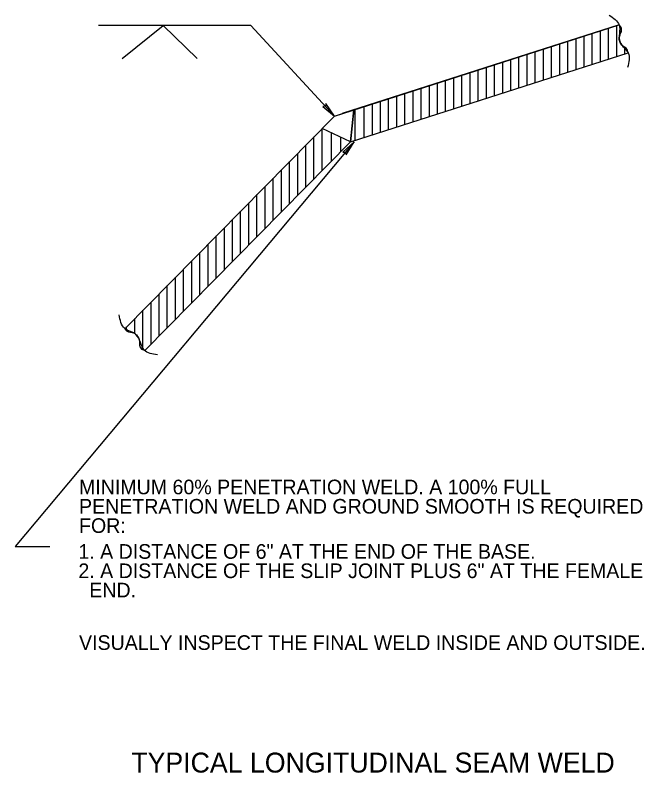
# Model space of a CAD drawing. Extents: x 507305 to 704973, y 495503 to 704964.
# Drawn here: x 507867.5 to 508006.4, y 495718.1 to 495885.6 of the extents above; entities that cross this region are included whole.
import ezdxf

# ---------------------------------------------------------------- set-up
doc = ezdxf.new("R2010")
doc.units = 0
doc.layers.add('1', color=7, linetype='Continuous')

msp = doc.modelspace()

# ---------------------------------------------------------------- linework, layer by layer
at = {"layer": '1'}
for p, q in [((507919.58, 495883.31), (507885.92, 495883.31)), ((507891.15, 495876.03), (507900.25, 495883.31)), ((507900.25, 495883.31), (507907.75, 495876.03)), ((507938.08, 495863.29), (507919.58, 495883.31)), ((507938.08, 495863.29), (508000.97, 495883.46)), ((508000.97, 495883.46), (507939.75, 495863.82)), ((508000.97, 495883.46), (507939.75, 495863.82)), ((507996.85, 495875.3), (507996.85, 495882.14)), ((507998.65, 495875.87), (507998.65, 495882.72)), ((508000.45, 495876.45), (508000.45, 495883.29)), ((507991.45, 495873.57), (507991.45, 495880.41)), ((507993.25, 495874.14), (507993.25, 495880.98)), ((507995.05, 495874.72), (507995.05, 495881.56)), ((507987.85, 495872.41), (507987.85, 495879.25)), ((507989.65, 495872.99), (507989.65, 495879.83)), ((507941.6, 495857.57), (508002.96, 495877.26)), ((507941.6, 495857.57), (508002.96, 495877.26)), ((507941.6, 495857.57), (508002.96, 495877.26)), ((507982.45, 495870.68), (507982.45, 495877.52)), ((507984.25, 495871.26), (507984.25, 495878.1)), ((507986.05, 495871.83), (507986.05, 495878.67)), ((508002.25, 495877.03), (508002.25, 495878.45)), ((507977.05, 495868.95), (507977.05, 495875.79)), ((507978.85, 495869.52), (507978.85, 495876.37)), ((507980.65, 495870.1), (507980.65, 495876.94)), ((507971.65, 495867.21), (507971.65, 495874.06)), ((507973.45, 495867.79), (507973.45, 495874.63)), ((507975.25, 495868.37), (507975.25, 495875.21)), ((507966.25, 495865.48), (507966.25, 495872.32)), ((507968.05, 495866.06), (507968.05, 495872.9)), ((507969.85, 495866.64), (507969.85, 495873.48)), ((507960.85, 495863.75), (507960.85, 495870.59)), ((507962.65, 495864.33), (507962.65, 495871.17)), ((507964.45, 495864.91), (507964.45, 495871.75)), ((507955.45, 495862.02), (507955.45, 495868.86)), ((507957.25, 495862.6), (507957.25, 495869.44)), ((507959.05, 495863.17), (507959.05, 495870.01)), ((507950.05, 495860.29), (507950.05, 495867.13)), ((507951.85, 495860.86), (507951.85, 495867.71)), ((507953.65, 495861.44), (507953.65, 495868.28)), ((507944.65, 495858.55), (507944.65, 495865.4)), ((507946.45, 495859.13), (507946.45, 495865.97)), ((507948.25, 495859.71), (507948.25, 495866.55)), ((507941.6, 495857.57), (507942.34, 495864.65)), ((507942.65, 495857.91), (507942.65, 495864.76)), ((507891.74, 495816.27), (507938.08, 495863.29)), ((507935.35, 495851.24), (507935.35, 495860.51)), ((507941.6, 495857.57), (507935.35, 495860.51)), ((507933.55, 495849.41), (507933.55, 495858.69)), ((507937.44, 495853.35), (507937.44, 495859.53)), ((507942.43, 495857.58), (507867.53, 495768.11)), ((507896.16, 495811.48), (507941.6, 495857.57)), ((507896.16, 495811.48), (507941.6, 495857.57)), ((507939.48, 495855.43), (507939.48, 495858.57)), ((507931.75, 495847.58), (507931.75, 495856.86)), ((507929.95, 495845.76), (507929.95, 495855.04)), ((507928.15, 495843.93), (507928.15, 495853.21)), ((507926.35, 495842.11), (507926.35, 495851.38)), ((507924.55, 495840.28), (507924.55, 495849.56)), ((507922.75, 495838.45), (507922.75, 495847.73)), ((507920.95, 495836.63), (507920.95, 495845.91)), ((507919.15, 495834.8), (507919.15, 495844.08)), ((507917.35, 495832.97), (507917.35, 495842.25)), ((507915.55, 495831.15), (507915.55, 495840.43)), ((507913.75, 495829.32), (507913.75, 495838.6)), ((507911.95, 495827.5), (507911.95, 495836.78)), ((507910.15, 495825.67), (507910.15, 495834.95)), ((507908.35, 495823.84), (507908.35, 495833.12)), ((507906.55, 495822.02), (507906.55, 495831.3)), ((507904.75, 495820.19), (507904.75, 495829.47)), ((507902.95, 495818.37), (507902.95, 495827.65)), ((507901.15, 495816.54), (507901.15, 495825.82)), ((507899.35, 495814.71), (507899.35, 495823.99)), ((507897.55, 495812.89), (507897.55, 495822.17)), ((507895.75, 495811.69), (507895.75, 495820.34)), ((507893.95, 495815.17), (507893.95, 495818.52)), ((507892.15, 495815.85), (507892.15, 495816.69)), ((507867.53, 495768.11), (507875.16, 495768.11))]:
    msp.add_line(p, q, dxfattribs=at)
for points in [[(507938.08, 495863.29), (507936.19, 495866.04), (507936.08, 495865.46), (507935.49, 495865.4)], [(507935.35, 495860.51), (507938.08, 495863.29), (507942.34, 495864.65), (507941.6, 495857.57)], [(507942.43, 495857.58), (507939.94, 495855.34), (507940.53, 495855.31), (507940.67, 495854.74)], [(507942.43, 495857.58), (507939.94, 495855.34), (507940.53, 495855.31), (507940.67, 495854.74)]]:
    msp.add_lwpolyline(points, close=True, dxfattribs=at)
for points in [[(507998.76, 495885.6), (508000.97, 495883.46), (508001.19, 495879.62), (508002.96, 495877.26), (508002.84, 495874.05)], [(507898.95, 495810.47), (507896.06, 495811.52), (507894.29, 495814.93), (507891.7, 495816.36), (507890.5, 495819.33)]]:
    msp.add_spline(points, degree=3, dxfattribs=at)
for points, degree in [([(508002.96, 495877.26), (508003, 495878.24), (508001.51, 495878.76), (508001.19, 495879.62), (508000.76, 495880.75), (508001.89, 495882.57), (508000.97, 495883.46)], 3), ([(508001.19, 495879.62), (508000.76, 495880.75), (508001.89, 495882.57), (508000.97, 495883.46)], 2), ([(508002.96, 495877.26), (508003, 495878.24), (508001.51, 495878.76), (508001.19, 495879.62), (508001.19, 495879.62), (508001.19, 495879.62), (508001.19, 495879.62)], 3), ([(507891.74, 495816.27), (507892.17, 495815.45), (507893.66, 495815.56), (507894.29, 495814.93), (507895.14, 495814.08), (507894.86, 495811.95), (507896.06, 495811.52), (507896.1, 495811.51), (507896.13, 495811.49), (507896.16, 495811.48)], 3)]:
    msp.add_open_spline(points, degree=degree, dxfattribs=at)

# ---------------------------------------------------------------- texts
for s, height, p in [('MINIMUM 60% PENETRATION WELD. A 100% FULL', 3.2339, (507881.64, 495779.66)), ('PENETRATION WELD AND GROUND SMOOTH IS REQUIRED', 3.2339, (507881.64, 495775.39)), ('FOR:', 3.234, (507881.64, 495771.12)), ('1. A DISTANCE OF 6" AT THE END OF THE BASE.', 3.2339, (507881.5, 495765.4)), ('2. A DISTANCE OF THE SLIP JOINT PLUS 6" AT THE FEMALE ', 3.2339, (507881.5, 495761.13)), ('  END.', 3.234, (507881.5, 495756.86)), ('VISUALLY INSPECT THE FINAL WELD INSIDE AND OUTSIDE.', 3.2339, (507881.64, 495745.25)), ('TYPICAL LONGITUDINAL SEAM WELD', 4.4098, (507893.19, 495718.13))]:
    msp.add_text(s, height=height, dxfattribs=at).set_placement(p)

doc.saveas('drawing.dxf')
